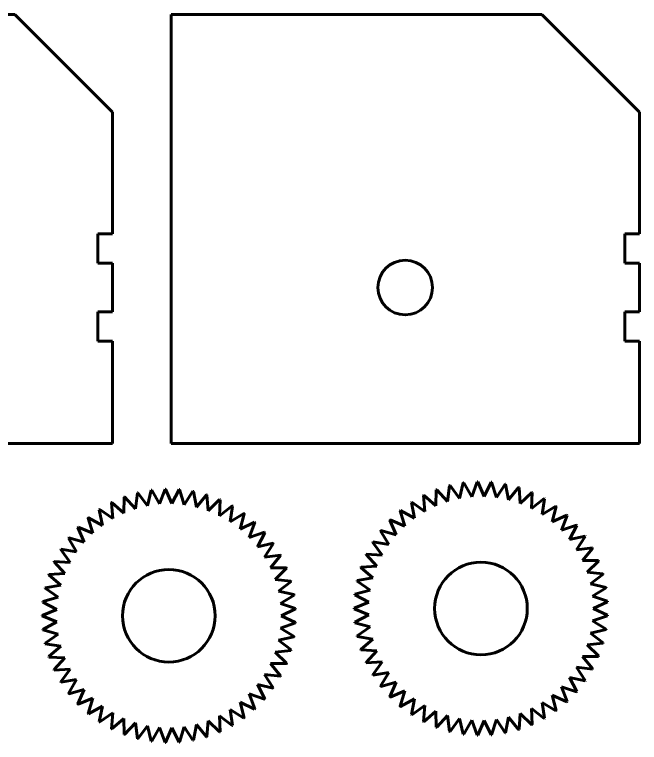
# Model space of a CAD drawing. Header units: millimetres. Extents: x 25 to 1179, y 185 to 548.
# Drawn here: x 719.85 to 751.86, y 227.55 to 264.88 of the extents above; entities that cross this region are included whole.
import ezdxf

# ---------------------------------------------------------------- set-up
doc = ezdxf.new("R2010")
doc.units = ezdxf.units.MM
for name, color, linetype in [('Default', 7, 'Continuous'), ('EXTRUDER_PULLEY_', 7, 'Continuous'), ('SCREW_HOLDER_BOT', 7, 'Continuous')]:
    doc.layers.add(name, color=color, linetype=linetype)

# ---------------------------------------------------------------- blocks, each defined once
blk = doc.blocks.new('SE63')
at = {"layer": 'SCREW_HOLDER_BOT', "color": 7, "linetype": 'Continuous', "lineweight": 60}
for p, q in [((700.862, 242.882), (700.862, 264.882)), ((700.862, 264.882), (719.862, 264.882)), ((724.862, 259.882), (719.862, 264.882)), ((724.862, 259.882), (724.862, 253.632)), ((724.112, 253.632), (724.112, 252.132)), ((724.862, 253.632), (724.112, 253.632)), ((724.112, 252.132), (724.862, 252.132)), ((724.862, 252.132), (724.862, 249.632)), ((724.862, 249.632), (724.112, 249.632)), ((724.112, 249.632), (724.112, 248.132)), ((724.112, 248.132), (724.862, 248.132)), ((724.862, 248.132), (724.862, 242.882)), ((724.862, 242.882), (700.862, 242.882))]:
    blk.add_line(p, q, dxfattribs=at)
blk.add_circle((712.862, 250.882), 1.4, dxfattribs=at)
blk = doc.blocks.new('SE72')
at = {"layer": 'SCREW_HOLDER_BOT', "color": 7, "linetype": 'Continuous', "lineweight": 60}
for p, q in [((727.862, 242.882), (727.862, 264.882)), ((727.862, 264.882), (746.862, 264.882)), ((751.862, 259.882), (746.862, 264.882)), ((751.862, 259.882), (751.862, 253.632)), ((751.112, 253.632), (751.112, 252.132)), ((751.862, 253.632), (751.112, 253.632)), ((751.112, 252.132), (751.862, 252.132)), ((751.862, 252.132), (751.862, 249.632)), ((751.862, 249.632), (751.112, 249.632)), ((751.112, 249.632), (751.112, 248.132)), ((751.112, 248.132), (751.862, 248.132)), ((751.862, 248.132), (751.862, 242.882)), ((751.862, 242.882), (727.862, 242.882))]:
    blk.add_line(p, q, dxfattribs=at)
blk.add_circle((739.862, 250.882), 1.4, dxfattribs=at)
blk = doc.blocks.new('SE120')
at = {"layer": 'EXTRUDER_PULLEY_', "color": 7, "linetype": 'Continuous', "lineweight": 60}
for p, q in [((726.848, 240.488), (726.651, 239.695)), ((727.279, 239.782), (726.873, 240.492)), ((727.562, 240.549), (727.279, 239.782)), ((727.912, 239.799), (727.587, 240.549)), ((728.278, 240.53), (727.912, 239.799)), ((728.543, 239.747), (728.303, 240.528)), ((728.987, 240.433), (728.543, 239.747)), ((729.165, 239.626), (729.012, 240.428)), ((725.462, 240.134), (725.444, 239.317)), ((726.037, 239.539), (725.486, 240.143)), ((726.145, 240.349), (726.037, 239.539)), ((726.651, 239.695), (726.17, 240.356)), ((729.682, 240.259), (729.165, 239.626)), ((729.77, 239.436), (729.706, 240.251)), ((724.807, 239.845), (724.878, 239.031)), ((725.444, 239.317), (724.83, 239.857)), ((730.353, 240.009), (729.77, 239.436)), ((730.35, 239.182), (730.376, 239.999)), ((730.992, 239.687), (730.35, 239.182)), ((730.898, 238.865), (731.014, 239.674)), ((724.188, 239.486), (724.348, 238.685)), ((724.878, 239.031), (724.209, 239.5)), ((731.593, 239.296), (730.898, 238.865)), ((731.409, 238.49), (731.613, 239.281)), ((723.611, 239.061), (723.859, 238.282)), ((724.348, 238.685), (723.631, 239.077)), ((723.085, 238.575), (723.417, 237.828)), ((723.859, 238.282), (723.103, 238.593)), ((732.146, 238.842), (731.409, 238.49)), ((731.875, 238.061), (732.165, 238.825)), ((732.647, 238.33), (731.875, 238.061)), ((732.291, 237.583), (732.663, 238.311)), ((722.616, 238.034), (723.028, 237.328)), ((723.417, 237.828), (722.632, 238.054)), ((722.209, 237.445), (722.696, 236.788)), ((723.028, 237.328), (722.223, 237.466)), ((733.088, 237.766), (732.291, 237.583)), ((732.652, 237.063), (733.102, 237.745)), ((733.464, 237.156), (732.652, 237.063)), ((732.953, 236.505), (733.476, 237.134)), ((721.87, 236.814), (722.426, 236.215)), ((722.696, 236.788), (721.88, 236.837)), ((733.771, 236.509), (732.953, 236.505)), ((733.192, 235.918), (733.78, 236.486)), ((721.601, 236.15), (722.22, 235.616)), ((722.426, 236.215), (721.61, 236.174)), ((734.005, 235.832), (733.192, 235.918)), ((722.22, 235.616), (721.413, 235.485)), ((733.364, 235.309), (734.012, 235.808)), ((721.408, 235.461), (722.082, 234.998)), ((734.163, 235.134), (733.364, 235.309)), ((722.082, 234.998), (721.294, 234.779)), ((733.468, 234.684), (734.167, 235.109)), ((721.291, 234.754), (722.012, 234.368)), ((734.243, 234.422), (733.468, 234.684)), ((722.012, 234.368), (721.253, 234.064)), ((733.503, 234.051), (734.244, 234.397)), ((734.244, 233.706), (733.503, 234.051)), ((721.253, 234.039), (722.012, 233.735)), ((722.012, 233.735), (721.291, 233.349)), ((733.468, 233.419), (734.243, 233.681)), ((721.294, 233.324), (722.082, 233.105)), ((734.167, 232.994), (733.468, 233.419)), ((722.082, 233.105), (721.408, 232.642)), ((733.364, 232.794), (734.163, 232.969)), ((721.413, 232.618), (722.22, 232.487)), ((734.012, 232.295), (733.364, 232.794)), ((722.22, 232.487), (721.601, 231.953)), ((733.192, 232.184), (734.005, 232.271)), ((733.78, 231.617), (733.192, 232.184)), ((721.61, 231.929), (722.426, 231.888)), ((722.426, 231.888), (721.87, 231.289)), ((732.953, 231.597), (733.771, 231.594)), ((733.476, 230.969), (732.953, 231.597)), ((721.88, 231.266), (722.696, 231.315)), ((722.696, 231.315), (722.209, 230.658)), ((722.223, 230.637), (723.028, 230.775)), ((723.028, 230.775), (722.616, 230.069)), ((732.652, 231.04), (733.464, 230.947)), ((733.102, 230.358), (732.652, 231.04)), ((732.291, 230.52), (733.088, 230.337)), ((732.663, 229.792), (732.291, 230.52)), ((722.632, 230.049), (723.417, 230.275)), ((723.417, 230.275), (723.085, 229.528)), ((731.875, 230.042), (732.647, 229.773)), ((732.165, 229.278), (731.875, 230.042)), ((723.103, 229.51), (723.859, 229.821)), ((723.859, 229.821), (723.611, 229.042)), ((731.409, 229.613), (732.146, 229.261)), ((731.613, 228.821), (731.409, 229.613)), ((723.631, 229.026), (724.348, 229.418)), ((724.348, 229.418), (724.188, 228.617)), ((730.898, 229.238), (731.593, 228.806)), ((731.014, 228.429), (730.898, 229.238)), ((724.209, 228.603), (724.878, 229.072)), ((724.878, 229.072), (724.807, 228.258)), ((730.35, 228.921), (730.992, 228.416)), ((730.376, 228.104), (730.35, 228.921)), ((724.83, 228.246), (725.444, 228.786)), ((725.444, 228.786), (725.462, 227.969)), ((725.486, 227.96), (726.037, 228.564)), ((726.037, 228.564), (726.145, 227.753)), ((729.012, 227.674), (729.165, 228.477)), ((729.165, 228.477), (729.682, 227.844)), ((729.706, 227.852), (729.77, 228.667)), ((729.77, 228.667), (730.353, 228.094)), ((726.17, 227.747), (726.651, 228.408)), ((726.651, 228.408), (726.848, 227.615)), ((726.873, 227.611), (727.279, 228.321)), ((727.279, 228.321), (727.562, 227.554)), ((727.587, 227.554), (727.912, 228.304)), ((727.912, 228.304), (728.278, 227.573)), ((728.303, 227.575), (728.543, 228.356)), ((728.543, 228.356), (728.987, 227.67))]:
    blk.add_line(p, q, dxfattribs=at)
blk.add_circle((727.753, 234.051), 2.375, dxfattribs=at)
for start, end in [(97.7833, 98.0062), (91.4675, 91.6904), (85.1517, 85.3746), (78.8359, 79.0588), (110.4149, 110.6377), (104.0991, 104.322), (72.5201, 72.743), (116.7307, 116.9535), (66.2044, 66.4272), (59.8886, 60.1114), (123.0465, 123.2693), (53.5728, 53.7956), (129.3623, 129.5851), (135.678, 135.9009), (47.257, 47.4799), (40.9412, 41.1641), (141.9938, 142.2167), (148.3096, 148.5325), (34.6254, 34.8483), (28.3096, 28.5325), (154.6254, 154.8483), (21.9938, 22.2167), (160.9412, 161.1641), (15.678, 15.9009), (167.257, 167.4799), (9.3623, 9.5851), (173.5728, 173.7956), (179.8886, 180.1114), (3.0465, 3.2693), (356.7307, 356.9535), (186.2044, 186.4272), (350.4149, 350.6377), (192.5201, 192.743), (344.0991, 344.322), (198.8359, 199.0588), (337.7833, 338.0062), (205.1517, 205.3746), (331.4675, 331.6904), (211.4675, 211.6904), (325.1517, 325.3746), (217.7833, 218.0062), (318.8359, 319.0588), (224.0991, 224.322), (312.5201, 312.743), (230.4149, 230.6377), (236.7307, 236.9535), (306.2044, 306.4272), (243.0465, 243.2693), (293.5728, 293.7956), (299.8886, 300.1114), (249.3623, 249.5851), (255.678, 255.9009), (287.257, 287.4799), (261.9938, 262.2167), (268.3096, 268.5325), (274.6254, 274.8483), (280.9412, 281.1641)]:
    blk.add_arc((727.753, 234.051), 6.5, start, end, dxfattribs=at)
blk = doc.blocks.new('SE121')
at = {"layer": 'EXTRUDER_PULLEY_', "color": 7, "linetype": 'Continuous', "lineweight": 60}
for p, q in [((742.836, 240.859), (742.639, 240.065)), ((743.267, 240.153), (742.861, 240.862)), ((743.55, 240.919), (743.267, 240.153)), ((743.9, 240.17), (743.575, 240.92)), ((744.266, 240.901), (743.9, 240.17)), ((744.531, 240.118), (744.291, 240.899)), ((744.975, 240.804), (744.531, 240.118)), ((745.153, 239.996), (745, 240.799)), ((741.451, 240.505), (741.432, 239.688)), ((742.025, 239.91), (741.474, 240.514)), ((742.134, 240.72), (742.025, 239.91)), ((742.639, 240.065), (742.158, 240.726)), ((745.67, 240.63), (745.153, 239.996)), ((745.758, 239.807), (745.694, 240.622)), ((740.795, 240.216), (740.867, 239.402)), ((741.432, 239.688), (740.818, 240.227)), ((746.341, 240.38), (745.758, 239.807)), ((746.338, 239.553), (746.364, 240.37)), ((746.981, 240.058), (746.338, 239.553)), ((746.886, 239.236), (747.002, 240.045)), ((740.176, 239.857), (740.336, 239.055)), ((740.867, 239.402), (740.197, 239.871)), ((747.581, 239.667), (746.886, 239.236)), ((747.397, 238.861), (747.601, 239.652)), ((739.6, 239.432), (739.847, 238.653)), ((740.336, 239.055), (739.619, 239.448)), ((739.074, 238.946), (739.405, 238.198)), ((739.847, 238.653), (739.091, 238.964)), ((748.135, 239.213), (747.397, 238.861)), ((747.863, 238.432), (748.153, 239.196)), ((748.635, 238.701), (747.863, 238.432)), ((748.279, 237.954), (748.651, 238.681)), ((738.604, 238.405), (739.016, 237.699)), ((739.405, 238.198), (738.62, 238.424)), ((738.197, 237.815), (738.685, 237.159)), ((739.016, 237.699), (738.211, 237.837)), ((749.076, 238.136), (748.279, 237.954)), ((748.64, 237.433), (749.09, 238.115)), ((749.452, 237.527), (748.64, 237.433)), ((748.942, 236.876), (749.464, 237.505)), ((737.858, 237.185), (738.414, 236.586)), ((738.685, 237.159), (737.869, 237.208)), ((749.759, 236.88), (748.942, 236.876)), ((749.18, 236.289), (749.768, 236.856)), ((737.59, 236.521), (738.208, 235.987)), ((738.414, 236.586), (737.598, 236.545)), ((738.208, 235.987), (737.402, 235.856)), ((749.993, 236.203), (749.18, 236.289)), ((749.352, 235.68), (750, 236.179)), ((737.396, 235.831), (738.07, 235.369)), ((750.151, 235.504), (749.352, 235.68)), ((738.07, 235.369), (737.282, 235.15)), ((749.457, 235.055), (750.155, 235.48)), ((737.28, 235.125), (738, 234.739)), ((750.231, 234.793), (749.457, 235.055)), ((738, 234.739), (737.242, 234.435)), ((749.492, 234.422), (750.232, 234.768)), ((737.242, 234.41), (738, 234.105)), ((738, 234.105), (737.28, 233.72)), ((749.457, 233.79), (750.231, 234.051)), ((750.232, 234.077), (749.492, 234.422)), ((737.282, 233.695), (738.07, 233.476)), ((750.155, 233.365), (749.457, 233.79)), ((738.07, 233.476), (737.396, 233.013)), ((749.352, 233.165), (750.151, 233.34)), ((737.402, 232.988), (738.208, 232.858)), ((750, 232.666), (749.352, 233.165)), ((738.208, 232.858), (737.59, 232.324)), ((749.18, 232.555), (749.993, 232.641)), ((737.598, 232.3), (738.414, 232.258)), ((738.414, 232.258), (737.858, 231.66)), ((749.768, 231.988), (749.18, 232.555)), ((748.942, 231.968), (749.759, 231.964)), ((749.464, 231.34), (748.942, 231.968)), ((737.869, 231.637), (738.685, 231.685)), ((738.685, 231.685), (738.197, 231.029)), ((738.211, 231.008), (739.016, 231.146)), ((739.016, 231.146), (738.604, 230.44)), ((748.64, 231.411), (749.452, 231.317)), ((749.09, 230.729), (748.64, 231.411)), ((748.279, 230.89), (749.076, 230.708)), ((748.651, 230.163), (748.279, 230.89)), ((738.62, 230.42), (739.405, 230.646)), ((739.405, 230.646), (739.074, 229.899)), ((747.863, 230.413), (748.635, 230.144)), ((748.153, 229.649), (747.863, 230.413)), ((739.091, 229.881), (739.847, 230.192)), ((739.847, 230.192), (739.6, 229.413)), ((747.397, 229.984), (748.135, 229.631)), ((747.601, 229.192), (747.397, 229.984)), ((739.619, 229.397), (740.336, 229.789)), ((740.336, 229.789), (740.176, 228.987)), ((746.886, 229.608), (747.581, 229.177)), ((747.002, 228.799), (746.886, 229.608)), ((740.197, 228.974), (740.867, 229.442)), ((740.867, 229.442), (740.795, 228.628)), ((746.338, 229.292), (746.981, 228.787)), ((746.364, 228.475), (746.338, 229.292)), ((740.818, 228.617), (741.432, 229.156)), ((741.432, 229.156), (741.451, 228.339)), ((741.474, 228.33), (742.025, 228.934)), ((742.025, 228.934), (742.134, 228.124)), ((745, 228.045), (745.153, 228.848)), ((745.153, 228.848), (745.67, 228.215)), ((745.694, 228.222), (745.758, 229.037)), ((745.758, 229.037), (746.341, 228.465)), ((742.158, 228.118), (742.639, 228.779)), ((742.639, 228.779), (742.836, 227.985)), ((742.861, 227.982), (743.267, 228.692)), ((743.267, 228.692), (743.55, 227.925)), ((743.575, 227.924), (743.9, 228.674)), ((743.9, 228.674), (744.266, 227.943)), ((744.291, 227.945), (744.531, 228.727)), ((744.531, 228.727), (744.975, 228.04))]:
    blk.add_line(p, q, dxfattribs=at)
blk.add_circle((743.742, 234.422), 2.375, dxfattribs=at)
for start, end in [(97.7833, 98.0062), (91.4675, 91.6904), (85.1517, 85.3746), (78.8359, 79.0588), (110.4149, 110.6377), (104.0991, 104.322), (72.5201, 72.743), (116.7307, 116.9535), (66.2044, 66.4272), (59.8886, 60.1114), (123.0465, 123.2693), (53.5728, 53.7956), (129.3623, 129.5851), (135.678, 135.9009), (47.257, 47.4799), (40.9412, 41.1641), (141.9938, 142.2167), (148.3096, 148.5325), (34.6254, 34.8483), (28.3096, 28.5325), (154.6254, 154.8483), (21.9938, 22.2167), (160.9412, 161.1641), (15.678, 15.9009), (167.257, 167.4799), (9.3623, 9.5851), (173.5728, 173.7956), (179.8886, 180.1114), (3.0465, 3.2693), (356.7307, 356.9535), (186.2044, 186.4272), (350.4149, 350.6377), (192.5201, 192.743), (344.0991, 344.322), (198.8359, 199.0588), (337.7833, 338.0062), (205.1517, 205.3746), (331.4675, 331.6904), (211.4675, 211.6904), (325.1517, 325.3746), (217.7833, 218.0062), (318.8359, 319.0588), (224.0991, 224.322), (312.5201, 312.743), (230.4149, 230.6377), (236.7307, 236.9535), (306.2044, 306.4272), (243.0465, 243.2693), (293.5728, 293.7956), (299.8886, 300.1114), (249.3623, 249.5851), (255.678, 255.9009), (287.257, 287.4799), (261.9938, 262.2167), (268.3096, 268.5325), (274.6254, 274.8483), (280.9412, 281.1641)]:
    blk.add_arc((743.742, 234.422), 6.5, start, end, dxfattribs=at)

msp = doc.modelspace()

# ---------------------------------------------------------------- block references
at = {"layer": 'Default'}
for name in ['SE63', 'SE72', 'SE121', 'SE120']:
    msp.add_blockref(name, (0, 0), dxfattribs=at)

doc.saveas('drawing.dxf')
